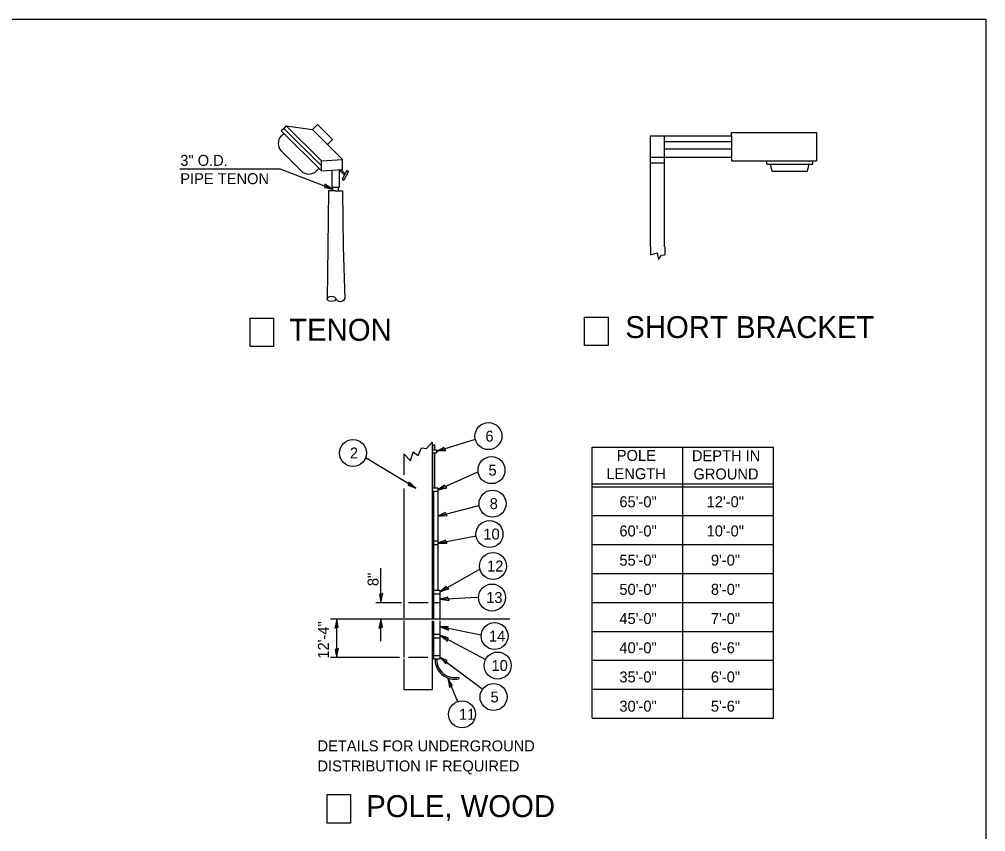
# Model space of a CAD drawing. Extents: x 100 to 1675, y 75 to 1075.
# Drawn here: x 1146 to 1675, y 630 to 1075 of the extents above; entities that cross this region are included whole.
import ezdxf

# ---------------------------------------------------------------- set-up
doc = ezdxf.new("R2010")
doc.units = 0
doc.layers.add('Sheets_General Details', color=7, linetype='Continuous')
doc.layers.add('Sheets_Major Grid', color=7, linetype='Continuous')

msp = doc.modelspace()

# ---------------------------------------------------------------- linework, layer by layer
at = {"layer": 'Sheets_General Details'}
for p, q in [((1291.99, 1016.56), (1290.63, 1015.19)), ((1311.18, 997.38), (1291.99, 1016.56)), ((1291.99, 1016.56), (1306.36, 1014.6)), ((1306.36, 1014.6), (1309.1, 1017.34)), ((1317.32, 1009.12), (1309.1, 1017.34)), ((1290.63, 1015.19), (1289.25, 1013.82)), ((1311.18, 991.9), (1289.25, 1013.82)), ((1289.26, 1011.08), (1290.63, 1012.45)), ((1311.18, 994.64), (1290.63, 1015.19)), ((1322.8, 998.15), (1306.36, 1014.6)), ((1491.22, 1011.1), (1535.79, 1011.1)), ((1491.22, 1011.1), (1491.22, 950.31)), ((1498.97, 1011.1), (1498.97, 950.31)), ((1535.79, 1011.1), (1535.79, 1013.03)), ((1535.79, 1013.03), (1582.29, 1013.03)), ((1535.79, 1011.1), (1535.79, 999.47)), ((1582.29, 1013.03), (1582.29, 997.53)), ((1314.58, 1006.38), (1317.32, 1009.12)), ((1498.97, 1008), (1535.79, 1008)), ((1300.21, 991.9), (1289.26, 1002.86)), ((1498.97, 1004.12), (1535.79, 1004.12)), ((1311.18, 997.38), (1322.8, 998.15)), ((1311.18, 991.95), (1311.18, 997.38)), ((1322.8, 992.73), (1322.8, 998.15)), ((1491.22, 999.47), (1535.79, 999.47)), ((1491.22, 996.37), (1498.97, 996.37)), ((1535.79, 999.47), (1535.79, 997.53)), ((1535.79, 997.53), (1582.29, 997.53)), ((1555.16, 995.6), (1555.16, 997.53)), ((1555.16, 995.6), (1580.35, 995.6)), ((1558.07, 991.72), (1557.1, 995.6)), ((1577.44, 991.72), (1578.41, 995.6)), ((1580.35, 995.6), (1580.35, 997.53)), ((1233.72, 993.04), (1288.19, 993.04)), ((1317.38, 981.99), (1288.19, 993.04)), ((1308.44, 991.9), (1309.8, 993.27)), ((1311.18, 991.95), (1322.8, 992.73)), ((1316.99, 992.34), (1316.99, 983.1)), ((1320.86, 992.6), (1320.86, 983.1)), ((1320.86, 992.6), (1323.81, 989.65)), ((1321.89, 992.66), (1324.19, 990.37)), ((1325.17, 992.17), (1322.6, 987.44)), ((1326.14, 991.64), (1323.56, 986.92)), ((1325.17, 992.17), (1326.14, 991.64)), ((1558.07, 991.72), (1577.44, 991.72)), ((1322.59, 987.44), (1323.56, 986.92)), ((1315.05, 981.1), (1314.69, 950.31)), ((1318.93, 981.1), (1315.05, 981.1)), ((1316.99, 982.99), (1320.86, 982.99)), ((1317.38, 982.99), (1317.38, 981.1)), ((1318.93, 981.1), (1322.8, 981.1)), ((1320.48, 982.99), (1320.48, 981.1)), ((1322.69, 981.1), (1323.1, 950.31)), ((1314.69, 950.31), (1314.35, 921.84)), ((1323.1, 950.31), (1324.03, 921.84)), ((1491.48, 950.31), (1491.48, 946.02)), ((1499.23, 950.31), (1499.23, 946.02)), ((1371.8, 843.34), (1371.8, 746.96)), ((1372.27, 841.93), (1373.41, 841.93)), ((1372.27, 839.16), (1372.27, 841.93)), ((1373.41, 839.16), (1373.41, 841.93)), ((1374.28, 838.34), (1395.03, 844.81)), ((1356.3, 836.84), (1356.3, 825.47)), ((1371.8, 839.16), (1374.22, 839.16)), ((1371.8, 837.52), (1374.22, 837.52)), ((1372.27, 818.15), (1372.27, 837.52)), ((1373.41, 818.15), (1373.41, 837.52)), ((1374.22, 839.16), (1374.22, 837.52)), ((1459.58, 840.59), (1558.79, 840.59)), ((1459.58, 692.13), (1459.58, 840.59)), ((1509.19, 692.13), (1509.19, 840.59)), ((1558.79, 692.13), (1558.79, 840.59)), ((1362.88, 818.12), (1335.74, 834.58)), ((1374.9, 817.17), (1396.59, 826.87)), ((1459.58, 820.44), (1558.79, 820.44)), ((1356.3, 817.96), (1356.3, 747.04)), ((1374.9, 818.15), (1371.8, 818.15)), ((1374.9, 816.21), (1371.8, 816.21)), ((1372.57, 816.21), (1372.57, 746.86)), ((1374.9, 818.15), (1374.9, 816.21)), ((1374.9, 816.21), (1374.9, 761.96)), ((1459.58, 818.89), (1558.79, 818.89)), ((1374.9, 802.84), (1397.36, 808.53)), ((1459.58, 803.04), (1558.79, 803.04)), ((1374.9, 789.08), (1372.57, 789.08)), ((1374.9, 788.02), (1395.89, 792.05)), ((1374.9, 787.14), (1372.57, 787.14)), ((1459.58, 787.2), (1558.79, 787.2)), ((1343.79, 755.36), (1343.79, 774.3)), ((1376.06, 761.39), (1397.7, 773.48)), ((1459.58, 771.35), (1558.79, 771.35)), ((1376.06, 761.96), (1372.57, 761.96)), ((1376.06, 760.01), (1372.57, 760.01)), ((1376.06, 761.96), (1376.06, 760.01)), ((1376.06, 760.01), (1376.06, 746.68)), ((1376.06, 757.22), (1396.59, 758.46)), ((1355.09, 755.36), (1341.01, 755.36)), ((1369.66, 755.36), (1358.98, 755.36)), ((1376.06, 755.36), (1372.57, 755.36)), ((1459.58, 755.51), (1558.79, 755.51)), ((1414.37, 746.31), (1316.28, 746.31)), ((1319.61, 725.25), (1319.61, 746.31)), ((1343.79, 734.27), (1343.79, 746.31)), ((1356.3, 745.58), (1356.3, 725.39)), ((1371.8, 745.39), (1371.8, 707.7)), ((1372.57, 745.21), (1372.57, 724.36)), ((1376.06, 745.49), (1376.06, 724.36)), ((1376.06, 742.22), (1398.65, 737.67)), ((1376.06, 737.93), (1372.57, 737.93)), ((1376.06, 735.98), (1372.57, 735.98)), ((1376.4, 737.45), (1401.02, 724.27)), ((1459.58, 739.66), (1558.79, 739.66)), ((1353.98, 725.25), (1316.28, 725.25)), ((1369.5, 725.25), (1358.91, 725.25)), ((1376.06, 726.3), (1372.57, 726.3)), ((1376.06, 725.59), (1399.09, 708.4)), ((1356.3, 724.57), (1356.3, 707.7)), ((1376.06, 724.36), (1372.57, 724.36)), ((1459.58, 723.82), (1558.79, 723.82)), ((1386.36, 714.52), (1386.55, 713.65)), ((1380.44, 713.97), (1385.75, 701.17)), ((1356.3, 707.7), (1371.8, 707.7)), ((1459.58, 707.97), (1558.79, 707.97)), ((1459.58, 692.13), (1558.79, 692.13))]:
    msp.add_line(p, q, dxfattribs=at)
for points in [[(1313.08, 984.74), (1313.12, 983.69), (1312.94, 982.78), (1314.89, 982.47), (1317.38, 981.99), (1315.06, 983.39)], [(1272.13, 911.27), (1285.04, 911.27), (1285.04, 895.64), (1272.13, 895.64)], [(1455.38, 911.89), (1468.29, 911.89), (1468.29, 896.26), (1455.38, 896.26)], [(1379.36, 838.83), (1378.69, 839.62), (1378.26, 840.45), (1376.54, 839.49), (1374.28, 838.34), (1376.97, 838.67)], [(1359.15, 821.61), (1359, 820.58), (1358.66, 819.71), (1360.52, 819.05), (1362.88, 818.12), (1360.85, 819.92)], [(1379.89, 818.26), (1379.12, 818.97), (1378.61, 819.74), (1377, 818.58), (1374.9, 817.17), (1377.53, 817.82)], [(1380, 803.06), (1379.37, 803.89), (1378.99, 804.74), (1377.22, 803.88), (1374.9, 802.84), (1377.6, 803.03)], [(1380.01, 787.93), (1379.42, 788.8), (1379.1, 789.68), (1377.27, 788.92), (1374.9, 788.02), (1377.61, 788.05)], [(1380.93, 762.92), (1380.11, 763.56), (1379.52, 764.28), (1378.03, 762.99), (1376.06, 761.39), (1378.62, 762.27)], [(1344.84, 760.36), (1343.87, 759.96), (1342.95, 759.8), (1343.36, 757.86), (1343.79, 755.36), (1344.27, 758.03)], [(1381.11, 756.48), (1380.65, 757.41), (1380.44, 758.32), (1378.53, 757.8), (1376.06, 757.22), (1378.75, 756.9)], [(1318.56, 741.31), (1319.52, 741.71), (1320.45, 741.87), (1320.04, 743.81), (1319.61, 746.31), (1319.12, 743.64)], [(1342.74, 741.31), (1343.7, 741.71), (1344.63, 741.87), (1344.22, 743.81), (1343.79, 746.31), (1343.3, 743.64)], [(1380.75, 740.21), (1380.54, 741.23), (1380.57, 742.17), (1378.6, 742.16), (1376.06, 742.22), (1378.58, 741.22)], [(1380.31, 734.17), (1380.41, 735.21), (1380.7, 736.09), (1378.81, 736.65), (1376.4, 737.45), (1378.52, 735.76)], [(1320.66, 730.25), (1319.69, 729.85), (1318.77, 729.69), (1319.18, 727.75), (1319.61, 725.25), (1320.09, 727.92)], [(1379.44, 721.77), (1379.69, 722.78), (1380.11, 723.61), (1378.32, 724.45), (1376.06, 725.59), (1377.91, 723.61)], [(1381.39, 708.96), (1382.12, 709.7), (1382.91, 710.2), (1381.8, 711.83), (1380.44, 713.97), (1381.02, 711.32)], [(1314.32, 650.27), (1327.23, 650.27), (1327.23, 634.64), (1314.32, 634.64)]]:
    msp.add_lwpolyline(points, close=True, dxfattribs=at)
for points in [[(1491.48, 946.02), (1495.12, 947.1), (1495.91, 943.46), (1497.46, 945.8), (1499.23, 946.02)], [(1356.3, 836.84), (1359.95, 833.02), (1361.47, 837.99), (1364.15, 836.08), (1366.06, 840.28), (1368.74, 839.9), (1371.8, 843.34)]]:
    msp.add_lwpolyline(points, dxfattribs=at)
for centre in [(1402.7, 846.62), (1328.49, 837.37), (1404.37, 827.98), (1404.93, 809.63), (1403.26, 792.94), (1405.21, 775.42), (1404.65, 758.18), (1406.04, 737.05), (1407.71, 720.92), (1405.49, 703.67), (1388.25, 694.22)]:
    msp.add_circle(centre, 7.39, dxfattribs=at)
for centre, radius, start, end in [((1293.37, 1006.97), 5.81, 135, 225), ((1304.33, 996.01), 5.81, 225, 315), ((1321.62, 923.17), 2.77, 208.89, 331.1103), ((1384.22, 724.18), 10.79, 179.0303, 282.517), ((1384.22, 724.18), 9.9, 179.0303, 282.517)]:
    msp.add_arc(centre, radius, start, end, dxfattribs=at)
msp.add_ellipse((1316.77, 921.84), major_axis=(-2.42, 0), ratio=0.5904, dxfattribs=at)
at = {"layer": 'Sheets_Major Grid'}
msp.add_lwpolyline([(100, 1075), (1675, 1075), (1675, 75), (100, 75)], close=True, dxfattribs=at)

# ---------------------------------------------------------------- texts
at = {"layer": 'Sheets_General Details'}
for s, height, p in [('3" O.D.', 6, (1233.93, 994.7)), ('PIPE TENON', 6, (1233.93, 984.7)), ('TENON', 12, (1293.57, 898.89)), ('SHORT BRACKET', 12, (1477.64, 900.36)), ('6', 6, (1401.04, 843.62)), ('2', 6, (1326.84, 834.37)), ('POLE', 6, (1472.98, 833.04)), ('DEPTH IN', 6, (1514.14, 832.88)), ('5', 6, (1402.72, 824.99)), ('LENGTH', 6, (1467.28, 823.04)), ('GROUND', 6, (1514.95, 822.88)), ('8', 6, (1403.38, 806.63)), ('65\'-0"', 6, (1474.41, 807.66)), ('12\'-0"', 6, (1522.18, 807.67)), ('10', 6, (1399.91, 789.94)), ('60\'-0"', 6, (1474.41, 791.66)), ('10\'-0"', 6, (1522.18, 791.67)), ('12', 6, (1401.98, 772.43)), ('55\'-0"', 6, (1474.41, 775.66)), ('9\'-0"', 6, (1524.51, 775.67)), ('50\'-0"', 6, (1474.41, 759.66)), ('8\'-0"', 6, (1524.51, 759.67)), ('13', 6, (1401.47, 755.19)), ('45\'-0"', 6, (1474.41, 743.66)), ('7\'-0"', 6, (1524.51, 743.67)), ('14', 6, (1402.98, 734.05)), ('40\'-0"', 6, (1474.41, 727.66)), ('6\'-6"', 6, (1524.51, 727.67)), ('10', 6, (1404.36, 717.92)), ('35\'-0"', 6, (1474.41, 711.66)), ('6\'-0"', 6, (1524.51, 711.67)), ('5', 6, (1403.84, 700.68)), ('30\'-0"', 6, (1474.41, 695.66)), ('5\'-6"', 6, (1524.51, 695.67)), ('11', 6, (1386.55, 691.22)), ('DETAILS FOR UNDERGROUND', 6, (1309.07, 673.9)), ('DISTRIBUTION IF REQUIRED', 6, (1309.07, 662.9)), ('POLE, WOOD', 12, (1335.76, 637.9))]:
    msp.add_text(s, height=height, dxfattribs=at).set_placement(p)
for s, p in [('8"', (1342.51, 764.43)), ('12\'-4"', (1315.31, 724.72))]:
    msp.add_text(s, height=6, rotation=90, dxfattribs=at).set_placement(p)

doc.saveas('drawing.dxf')
